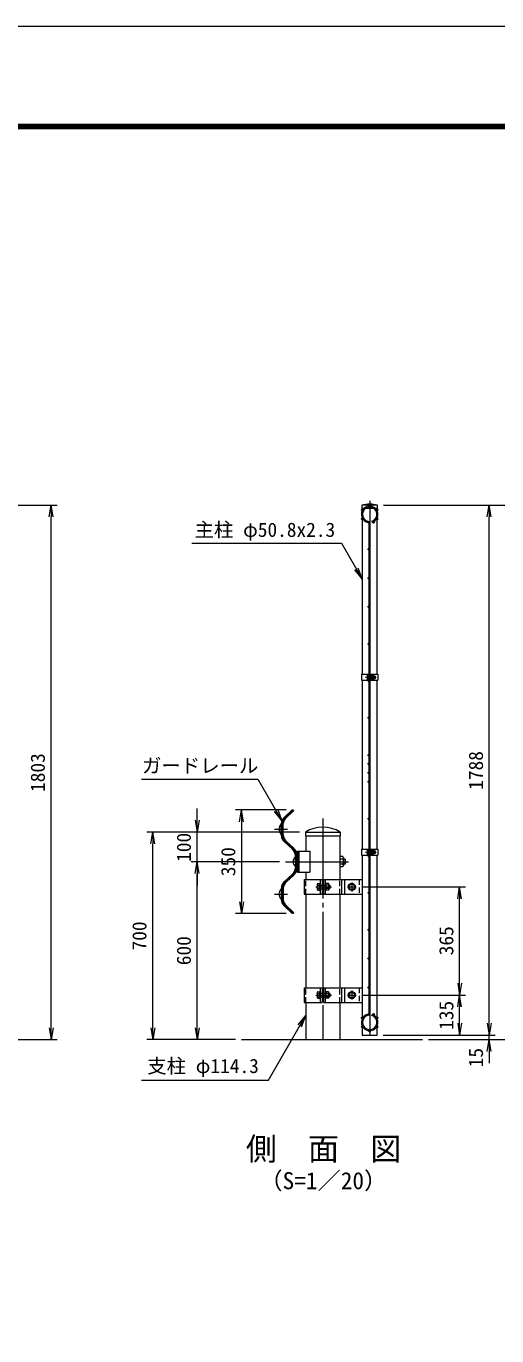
# Model space of a CAD drawing. Units: millimetres, scale not verified. Extents: x -6299 to 6301, y -4455 to 4455.
# Drawn here: x -1136 to 455, y 36 to 4455 of the extents above; entities that cross this region are included whole.
import ezdxf
from ezdxf.enums import TextEntityAlignment as Align

# ---------------------------------------------------------------- set-up
doc = ezdxf.new("R2010")
doc.units = ezdxf.units.MM
doc.header["$LTSCALE"] = 15
doc.linetypes.add('DASHED1', pattern=[1.8, 1.2, -0.6])
doc.linetypes.add('LONG_CHAIN', pattern=[21, 18, -1, 1, -1])
for name, color, linetype, lineweight in [('0-0_D-STR-TXT', 7, 'Continuous', 9), ('0-1_D-TTL', 7, 'Continuous', 9), ('0-2_D-TTL-TXT', 7, 'Continuous', 9), ('0-3_D-STR2', 7, 'Continuous', 9), ('0-4_D-STR-DIM', 7, 'Continuous', 9), ('0-5_0', 7, 'Continuous', 9), ('0-6_D-STR1', 1, 'Continuous', 9), ('0-7_D-BMK', 2, 'LONG_CHAIN', 9), ('0-8_D-STR3', 3, 'Continuous', 9), ('0-9_GR', 7, 'Continuous', 9), ('0-C_2', 7, 'Continuous', 9)]:
    doc.layers.add(name, color=color, linetype=linetype, lineweight=lineweight)
doc.styles.add('ＭＳ ゴシック', font='')
doc.styles.get('ＭＳ ゴシック').set_extended_font_data('MS Gothic')

# ---------------------------------------------------------------- blocks, each defined once
blk = doc.blocks.new('_Open')
at = {"layer": '0-5_0'}
blk.add_line((-15, 2.5), (0, 0), dxfattribs=at)
blk.add_lwpolyline([(-15, -2.5), (0, 0), (-15, 0)], dxfattribs=at)

msp = doc.modelspace()

# ---------------------------------------------------------------- linework, layer by layer
at = {"layer": '0-0_D-STR-TXT'}
for points in [[(-575.31, 2710.75), (-70.39, 2710.75), (-1.35, 2591.18)], [(-745.89, 1914.83), (-352.68, 1914.83), (-272.54, 1776.02)], [(-746.27, 898.65), (-316.81, 898.65), (-191.65, 1115.44)]]:
    msp.add_lwpolyline(points, dxfattribs=at)
at = {"layer": '0-1_D-TTL', "color": 2}
msp.add_lwpolyline([(-6299.16, 4454.87), (6300.84, 4454.87), (6300.84, -4455.13), (-6299.16, -4455.13)], close=True, dxfattribs=at)
at = {"layer": '0-1_D-TTL'}
for points in [[(-5894.16, 4124.87), (5895.84, 4124.87), (5895.84, -4125.13), (-5894.16, -4125.13)], [(-5890.41, 4121.12), (5892.09, 4121.12), (5892.09, -4121.38), (-5890.41, -4121.38)], [(-5886.66, 4117.37), (5888.34, 4117.37), (5888.34, -4117.63), (-5886.66, -4117.63)], [(-5882.91, 4113.62), (5884.59, 4113.62), (5884.59, -4113.88), (-5882.91, -4113.88)], [(-5879.16, 4109.87), (5880.84, 4109.87), (5880.84, -4110.13), (-5879.16, -4110.13)]]:
    msp.add_lwpolyline(points, close=True, dxfattribs=at)
at = {"layer": '0-3_D-STR2'}
for p, q in [((32.02, 2784.57), (33.05, 2781.12)), ((23.25, 1125.08), (23.25, 2776.81)), ((26.85, 1125.08), (26.85, 2776.81)), ((32.02, 1117.33), (33.05, 1120.78))]:
    msp.add_line(p, q, dxfattribs=at)
for centre in [(25.05, 2838.2), (-1.15, 2823.07), (-1.15, 2792.82), (51.24, 2823.07), (51.24, 2792.82), (38.36, 2780.79), (21, 2689.95), (21, 2592.95), (21, 2495.95), (21, 2370.95), (21, 2245.95), (21, 2120.95), (21, 1995.95), (21, 1965.95), (21, 1935.95), (21, 1905.95), (21, 1905.95), (21, 1780.95), (21, 1655.95), (21, 1530.95), (21, 1405.95), (21, 1308.95), (21, 1211.95), (-1.15, 1109.07), (38.36, 1121.11), (51.24, 1109.07), (-1.15, 1078.82), (25.05, 1063.7), (51.24, 1078.82)]:
    msp.add_circle(centre, 2.25, dxfattribs=at)
for centre, radius, start, end in [((25.05, 2807.95), 28, 286.60421, 260.16066), ((25.05, 2807.95), 24.4, 286.60421, 260.16066), ((19.65, 2776.81), 7.2, 0, 80.16066), ((19.65, 2776.81), 3.6, 0, 80.16066), ((25.05, 1093.95), 28, 99.83934, 73.39579), ((25.05, 1093.95), 24.4, 99.83934, 73.39579), ((19.65, 1125.08), 3.6, 279.83934, 0), ((19.65, 1125.08), 7.2, 279.83934, 0)]:
    msp.add_arc(centre, radius, start, end, dxfattribs=at)
at = {"layer": '0-4_D-STR-DIM'}
for p, q in [((-1471.27, 2838.95), (-1031.27, 2838.95)), ((71.65, 2838.95), (448.93, 2838.95)), ((71.65, 2838.95), (548.93, 2838.95)), ((-1051.27, 1075.95), (-1051.27, 2798.95)), ((428.93, 1090.95), (428.93, 2798.95)), ((-557.88, 1775.95), (-557.88, 1815.95)), ((-256.77, 1810.98), (-427.88, 1810.98)), ((-407.88, 1770.98), (-407.88, 1500.91)), ((-212.25, 1735.95), (-727.88, 1735.95)), ((-212.25, 1735.95), (-577.88, 1735.95)), ((-557.88, 1635.95), (-557.88, 1735.95)), ((-707.88, 1075.95), (-707.88, 1695.95)), ((-279.65, 1635.95), (-577.88, 1635.95)), ((-299.65, 1635.95), (-577.88, 1635.95)), ((-557.88, 1075.95), (-557.88, 1595.95)), ((-557.88, 1595.95), (-557.88, 1555.95)), ((-0.35, 1550.95), (348.93, 1550.95)), ((328.93, 1225.95), (328.93, 1510.95)), ((-256.77, 1460.91), (-427.88, 1460.91)), ((-0.35, 1185.95), (348.93, 1185.95)), ((-0.35, 1185.95), (348.93, 1185.95)), ((328.93, 1090.95), (328.93, 1145.95)), ((428.93, 1090.95), (428.93, 1130.95)), ((-1471.27, 1035.95), (-1031.27, 1035.95)), ((-427.88, 1035.95), (-727.88, 1035.95)), ((-427.88, 1035.95), (-577.88, 1035.95)), ((70.45, 1050.95), (348.93, 1050.95)), ((70.45, 1050.95), (448.93, 1050.95)), ((70.45, 1050.95), (448.93, 1050.95)), ((223.93, 1035.95), (448.93, 1035.95)), ((223.93, 1035.95), (548.93, 1035.95)), ((428.93, 1035.95), (428.93, 1050.95)), ((428.93, 995.95), (428.93, 955.95))]:
    msp.add_line(p, q, dxfattribs=at)
at = {"layer": '0-5_0'}
for p, q in [((-152.3, 1559.18), (-152.3, 1542.72)), ((-150.73, 1561.9), (-144.3, 1561.9)), ((-150.73, 1556.45), (-144.3, 1556.45)), ((-144.3, 1562.95), (-144.3, 1538.95)), ((-144.3, 1562.95), (-142, 1562.95)), ((-131, 1575.95), (-0.35, 1575.95)), ((-125, 1562.95), (-122.7, 1562.95)), ((-122.7, 1562.95), (-122.7, 1538.95)), ((-114.27, 1561.9), (-122.7, 1561.9)), ((-114.27, 1556.45), (-122.7, 1556.45)), ((-112.7, 1559.18), (-112.7, 1542.72)), ((-112.7, 1556.95), (-110.8, 1556.95)), ((-112.7, 1555.45), (-109.3, 1555.45)), ((-110.8, 1556.95), (-110.8, 1544.95)), ((-110.8, 1556.95), (-109.3, 1555.45)), ((-109.3, 1555.45), (-109.3, 1546.45)), ((-35.35, 1561.9), (-44.85, 1556.45)), ((-44.85, 1556.45), (-44.85, 1545.44)), ((-35.35, 1561.9), (-25.85, 1556.45)), ((-25.85, 1556.45), (-25.85, 1545.44)), ((-150.73, 1545.44), (-144.3, 1545.44)), ((-150.73, 1540), (-144.3, 1540)), ((-144.3, 1538.95), (-142, 1538.95)), ((-131, 1525.95), (-0.35, 1525.95)), ((-125, 1538.95), (-122.7, 1538.95)), ((-114.27, 1545.44), (-122.7, 1545.44)), ((-114.27, 1540), (-122.7, 1540)), ((-112.7, 1546.45), (-109.3, 1546.45)), ((-112.7, 1544.95), (-110.8, 1544.95)), ((-110.8, 1544.95), (-109.3, 1546.45)), ((-35.35, 1540), (-44.85, 1545.44)), ((-35.35, 1540), (-25.85, 1545.44)), ((-152.3, 1194.18), (-152.3, 1177.72)), ((-150.73, 1196.9), (-144.3, 1196.9)), ((-144.3, 1197.95), (-144.3, 1173.95)), ((-144.3, 1197.95), (-142, 1197.95)), ((-131, 1210.95), (-0.35, 1210.95)), ((-125, 1197.95), (-122.7, 1197.95)), ((-122.7, 1197.95), (-122.7, 1173.95)), ((-114.27, 1196.9), (-122.7, 1196.9)), ((-112.7, 1194.18), (-112.7, 1177.72)), ((-35.35, 1196.9), (-44.85, 1191.45)), ((-35.35, 1196.9), (-25.85, 1191.45)), ((-150.73, 1191.45), (-144.3, 1191.45)), ((-150.73, 1180.44), (-144.3, 1180.44)), ((-150.73, 1175), (-144.3, 1175)), ((-144.3, 1173.95), (-142, 1173.95)), ((-131, 1160.95), (-0.35, 1160.95)), ((-125, 1173.95), (-122.7, 1173.95)), ((-114.27, 1191.45), (-122.7, 1191.45)), ((-114.27, 1180.44), (-122.7, 1180.44)), ((-114.27, 1175), (-122.7, 1175)), ((-112.7, 1191.95), (-110.8, 1191.95)), ((-112.7, 1190.45), (-109.3, 1190.45)), ((-112.7, 1181.45), (-109.3, 1181.45)), ((-112.7, 1179.95), (-110.8, 1179.95)), ((-110.8, 1191.95), (-110.8, 1179.95)), ((-110.8, 1191.95), (-109.3, 1190.45)), ((-110.8, 1179.95), (-109.3, 1181.45)), ((-109.3, 1190.45), (-109.3, 1181.45)), ((-44.85, 1191.45), (-44.85, 1180.44)), ((-35.35, 1175), (-44.85, 1180.44)), ((-35.35, 1175), (-25.85, 1180.44)), ((-25.85, 1191.45), (-25.85, 1180.44)), ((-407.88, 1035.95), (203.93, 1035.95))]:
    msp.add_line(p, q, dxfattribs=at)
for centre, radius in [((-35.35, 1550.95), 12), ((-35.35, 1550.95), 9.5), ((-35.35, 1185.95), 12), ((-35.35, 1185.95), 9.5)]:
    msp.add_circle(centre, radius, dxfattribs=at)
for centre, radius, start, end in [((-149.16, 1559.18), 3.14, 120, 240), ((-141.88, 1550.95), 10.42, 148.12432, 211.87568), ((-115.85, 1559.18), 3.14, 300, 60), ((-123.13, 1550.95), 10.42, 328.12432, 31.87568), ((-149.16, 1542.72), 3.14, 120, 240), ((-115.85, 1542.72), 3.14, 300, 60), ((-149.16, 1194.18), 3.14, 120, 240), ((-115.85, 1194.18), 3.14, 300, 60), ((-141.88, 1185.95), 10.42, 148.12432, 211.87568), ((-149.16, 1177.72), 3.14, 120, 240), ((-123.13, 1185.95), 10.42, 328.12432, 31.87568), ((-115.85, 1177.72), 3.14, 300, 60)]:
    msp.add_arc(centre, radius, start, end, dxfattribs=at)
at = {"layer": '0-6_D-STR1'}
for p, q in [((51.65, 2838.95), (-1.55, 2838.95)), ((-1.55, 2838.95), (-1.55, 2827.95)), ((51.65, 2827.95), (-1.55, 2827.95)), ((51.65, 2827.95), (-1.55, 2827.95)), ((-0.35, 2827.95), (-0.35, 2825.18)), ((50.45, 2825.18), (50.45, 2827.95)), ((51.65, 2827.95), (51.65, 2838.95)), ((-0.35, 2790.72), (-0.35, 2268.2)), ((50.45, 2268.2), (50.45, 2790.72)), ((-0.35, 2248.2), (-0.35, 1678.2)), ((50.45, 1678.2), (50.45, 2248.2)), ((-0.35, 1658.2), (-0.35, 1111.18)), ((50.45, 1111.18), (50.45, 1658.2)), ((-0.35, 1076.72), (-0.35, 1050.95)), ((50.45, 1050.95), (50.45, 1076.72)), ((-0.35, 1050.95), (50.45, 1050.95))]:
    msp.add_line(p, q, dxfattribs=at)
msp.add_arc((25.05, 2722.52), 119.43, 77.13052, 102.86948, dxfattribs=at)
at = {"layer": '0-7_D-BMK'}
for p, q in [((25.05, 2853.95), (25.05, 1050.95)), ((10.63, 2258.2), (46.37, 2258.2)), ((-133.5, 1781.96), (-133.5, 1035.95)), ((-296.5, 1745.59), (-252.29, 1745.59)), ((-259.65, 1635.95), (-46.54, 1635.95)), ((10.63, 1668.2), (46.37, 1668.2)), ((-157.3, 1550.95), (-104.3, 1550.95)), ((-50.35, 1550.95), (-20.35, 1550.95)), ((-35.35, 1565.95), (-35.35, 1535.95)), ((-296.5, 1526.31), (-252.29, 1526.31)), ((-35.35, 1200.95), (-35.35, 1170.95)), ((-157.3, 1185.95), (-104.3, 1185.95)), ((-50.35, 1185.95), (-20.35, 1185.95))]:
    msp.add_line(p, q, dxfattribs=at)
at = {"layer": '0-8_D-STR3'}
for p, q in [((-2.65, 2268.2), (23.25, 2268.2)), ((-2.65, 2268.2), (-2.65, 2248.2)), ((16.15, 2264.7), (16.15, 2251.7)), ((20.95, 2248.2), (20.95, 2268.2)), ((20.95, 2266.2), (20.95, 2250.2)), ((23.25, 2248.2), (23.25, 2268.2)), ((23.25, 2262.2), (26.85, 2262.2)), ((23.25, 2261.52), (26.85, 2261.52)), ((23.25, 2254.88), (26.85, 2254.88)), ((23.25, 2254.2), (26.85, 2254.2)), ((26.85, 2248.2), (26.85, 2268.2)), ((26.85, 2268.2), (52.75, 2268.2)), ((29.15, 2248.2), (29.15, 2268.2)), ((29.15, 2262.7), (29.54, 2265.86)), ((29.15, 2262.7), (29.15, 2253.7)), ((29.15, 2253.7), (29.54, 2250.54)), ((31.3, 2265.95), (29.63, 2265.95)), ((31.35, 2258.2), (31.35, 2265.92)), ((38.14, 2261.95), (31.35, 2261.95)), ((31.35, 2258.2), (31.35, 2250.47)), ((38.14, 2254.45), (31.35, 2254.45)), ((31.45, 2265.7), (31.4, 2265.87)), ((38.14, 2265.7), (31.45, 2265.7)), ((40.65, 2263.2), (40.65, 2253.2)), ((40.65, 2262.2), (43.95, 2262.2)), ((40.65, 2261.52), (44.27, 2261.52)), ((40.65, 2254.88), (44.27, 2254.88)), ((40.65, 2254.2), (43.95, 2254.2)), ((43.95, 2262.2), (43.95, 2254.2)), ((52.75, 2268.2), (52.75, 2248.2)), ((-2.65, 2248.2), (23.25, 2248.2)), ((26.85, 2248.2), (52.75, 2248.2)), ((31.28, 2250.45), (29.63, 2250.45)), ((38.14, 2250.69), (31.45, 2250.69)), ((-2.65, 1678.2), (23.25, 1678.2)), ((-2.65, 1678.2), (-2.65, 1658.2)), ((-2.65, 1658.2), (23.25, 1658.2)), ((16.15, 1674.7), (16.15, 1661.7)), ((20.95, 1658.2), (20.95, 1678.2)), ((20.95, 1676.2), (20.95, 1660.2)), ((23.25, 1658.2), (23.25, 1678.2)), ((23.25, 1672.2), (26.85, 1672.2)), ((23.25, 1671.52), (26.85, 1671.52)), ((23.25, 1664.88), (26.85, 1664.88)), ((23.25, 1664.2), (26.85, 1664.2)), ((26.85, 1658.2), (26.85, 1678.2)), ((26.85, 1678.2), (52.75, 1678.2)), ((26.85, 1658.2), (52.75, 1658.2)), ((29.15, 1658.2), (29.15, 1678.2)), ((29.15, 1672.7), (29.54, 1675.86)), ((29.15, 1672.7), (29.15, 1663.7)), ((29.15, 1663.7), (29.54, 1660.54)), ((31.3, 1675.95), (29.63, 1675.95)), ((31.28, 1660.45), (29.63, 1660.45)), ((31.35, 1668.2), (31.35, 1675.92)), ((38.14, 1671.95), (31.35, 1671.95)), ((31.35, 1668.2), (31.35, 1660.47)), ((38.14, 1664.45), (31.35, 1664.45)), ((31.45, 1675.7), (31.4, 1675.87)), ((38.14, 1675.7), (31.45, 1675.7)), ((38.14, 1660.69), (31.45, 1660.69)), ((40.65, 1673.2), (40.65, 1663.2)), ((40.65, 1672.2), (43.95, 1672.2)), ((40.65, 1671.52), (44.27, 1671.52)), ((40.65, 1664.88), (44.27, 1664.88)), ((40.65, 1664.2), (43.95, 1664.2)), ((43.95, 1672.2), (43.95, 1664.2)), ((52.75, 1678.2), (52.75, 1658.2))]:
    msp.add_line(p, q, dxfattribs=at)
at = {"layer": '0-8_D-STR3', "color": 4, "linetype": 'DASHED1'}
for p, q in [((-190.65, 1525.95), (-190.65, 1575.95)), ((-76.35, 1525.95), (-76.35, 1575.95)), ((-10.35, 1575.95), (-10.35, 1525.95)), ((-190.65, 1160.95), (-190.65, 1210.95)), ((-76.35, 1160.95), (-76.35, 1210.95)), ((-10.35, 1210.95), (-10.35, 1160.95))]:
    msp.add_line(p, q, dxfattribs=at)
at = {"layer": '0-8_D-STR3'}
for centre, radius, start, end in [((29.63, 2265.85), 0.1, 90, 173), ((31.3, 2265.85), 0.1, 15, 90), ((26.46, 2263.83), 5.32, 339.37322, 22.7756), ((26.46, 2252.57), 5.32, 337.2244, 20.62678), ((10.59, 2258.2), 21.19, 0, 10.20031), ((10.59, 2258.2), 21.19, 349.79969, 0), ((37.12, 2263.83), 2.13, 298.45309, 61.54691), ((32.38, 2258.2), 6.87, 0, 33.09348), ((32.38, 2258.2), 6.87, 326.90652, 0), ((37.12, 2252.57), 2.13, 298.45309, 61.54691), ((33.87, 2258.94), 8, 32.13463, 57.68315), ((36.45, 2258.2), 8.5, 331.92751, 28.07249), ((29.63, 2250.55), 0.1, 187, 270), ((31.28, 2250.55), 0.1, 270, 337.2244), ((33.87, 2257.45), 8, 302.31685, 327.86537), ((29.63, 1675.85), 0.1, 90, 173), ((29.63, 1660.55), 0.1, 187, 270), ((31.28, 1660.55), 0.1, 270, 337.2244), ((31.3, 1675.85), 0.1, 15, 90), ((26.46, 1673.83), 5.32, 339.37322, 22.7756), ((26.46, 1662.57), 5.32, 337.2244, 20.62678), ((10.59, 1668.2), 21.19, 0, 10.20031), ((10.59, 1668.2), 21.19, 349.79969, 0), ((37.12, 1673.83), 2.13, 298.45309, 61.54691), ((32.38, 1668.2), 6.87, 0, 33.09348), ((32.38, 1668.2), 6.87, 326.90652, 0), ((37.12, 1662.57), 2.13, 298.45309, 61.54691), ((33.87, 1668.94), 8, 32.13463, 57.68315), ((33.87, 1667.45), 8, 302.31685, 327.86537), ((36.45, 1668.2), 8.5, 331.92751, 28.07249)]:
    msp.add_arc(centre, radius, start, end, dxfattribs=at)
for centre, start_param, end_param in [((20.95, 2264.7), 1.5707963, 3.1415927), ((20.95, 2251.7), 3.1415927, 4.712389), ((20.95, 1674.7), 1.5707963, 3.1415927), ((20.95, 1661.7), 3.1415927, 4.712389)]:
    msp.add_ellipse(centre, major_axis=(4.8, 0), ratio=0.3125, start_param=start_param, end_param=end_param, dxfattribs=at)
at = {"layer": '0-9_GR'}
for p, q in [((-265.96, 1782.47), (-236.77, 1810.98)), ((-263.72, 1780.18), (-234.54, 1808.69)), ((-262.76, 1782.47), (-233.57, 1810.98)), ((-260.53, 1780.18), (-231.33, 1808.69)), ((-234.54, 1808.69), (-236.77, 1810.98)), ((-231.33, 1808.69), (-233.57, 1810.98)), ((-273.5, 1726.59), (-273.5, 1764.59)), ((-270.3, 1726.59), (-270.3, 1764.59)), ((-270.3, 1726.59), (-270.3, 1764.59)), ((-267.1, 1726.59), (-267.1, 1764.59)), ((-192.25, 1735.95), (-74.75, 1735.95)), ((-192.25, 1735.95), (-192.25, 1722.95)), ((-74.75, 1735.95), (-74.75, 1722.95)), ((-261.1, 1701.32), (-237.16, 1678.89)), ((-258.91, 1703.65), (-234.97, 1681.23)), ((-257.89, 1701.32), (-233.95, 1678.9)), ((-255.7, 1703.65), (-231.77, 1681.23)), ((-192.25, 1722.95), (-74.75, 1722.95)), ((-190.65, 1722.95), (-190.65, 1670.95)), ((-76.35, 1722.95), (-76.35, 1575.95)), ((-225.8, 1635.95), (-225.8, 1655.95)), ((-225.8, 1635.95), (-225.8, 1615.95)), ((-222.6, 1635.95), (-222.6, 1655.95)), ((-222.6, 1635.95), (-222.6, 1655.95)), ((-222.6, 1635.95), (-222.6, 1615.95)), ((-222.6, 1635.95), (-222.6, 1615.95)), ((-219.4, 1670.95), (-219.4, 1600.95)), ((-219.4, 1670.95), (-176.9, 1670.95)), ((-219.4, 1635.95), (-219.4, 1655.95)), ((-219.4, 1635.95), (-219.4, 1615.95)), ((-214.9, 1670.95), (-214.9, 1600.95)), ((-176.9, 1670.95), (-176.9, 1600.95)), ((-65.85, 1653.25), (-76.35, 1653.25)), ((-58.35, 1644.59), (-76.35, 1644.59)), ((-63.33, 1648.92), (-65.83, 1653.25)), ((-63.35, 1648.92), (-63.35, 1622.98)), ((-261.1, 1570.58), (-237.16, 1593)), ((-258.92, 1568.24), (-234.98, 1590.67)), ((-257.9, 1570.57), (-233.96, 1593)), ((-255.72, 1568.24), (-231.78, 1590.67)), ((-219.4, 1600.95), (-176.9, 1600.95)), ((-190.65, 1600.95), (-190.65, 1575.95)), ((-58.35, 1627.31), (-76.35, 1627.31)), ((-65.85, 1618.65), (-76.35, 1618.65)), ((-63.34, 1622.98), (-65.84, 1618.64)), ((-196.65, 1575.95), (-196.65, 1525.95)), ((-196.65, 1575.95), (-136, 1575.95)), ((-142, 1575.95), (-142, 1525.95)), ((-136, 1575.95), (-136, 1525.95)), ((-131, 1575.95), (-131, 1525.95)), ((-125, 1575.95), (-125, 1525.95)), ((-70.35, 1575.95), (-70.35, 1525.95)), ((-60.35, 1575.95), (-60.35, 1525.95)), ((-273.5, 1545.31), (-273.5, 1507.3)), ((-270.3, 1545.31), (-270.3, 1507.3)), ((-270.3, 1545.31), (-270.3, 1507.3)), ((-267.1, 1545.31), (-267.1, 1507.3)), ((-196.65, 1525.95), (-136, 1525.95)), ((-190.65, 1525.95), (-190.65, 1210.95)), ((-76.35, 1525.95), (-76.35, 1210.95)), ((-265.96, 1489.42), (-236.77, 1460.91)), ((-263.72, 1491.71), (-234.53, 1463.2)), ((-262.76, 1489.42), (-233.57, 1460.91)), ((-260.52, 1491.71), (-231.32, 1463.2)), ((-234.52, 1463.21), (-236.76, 1460.92)), ((-231.32, 1463.22), (-233.55, 1460.93)), ((-196.65, 1210.95), (-196.65, 1160.95)), ((-196.65, 1210.95), (-136, 1210.95)), ((-142, 1210.95), (-142, 1160.95)), ((-136, 1210.95), (-136, 1160.95)), ((-131, 1210.95), (-131, 1160.95)), ((-125, 1210.95), (-125, 1160.95)), ((-70.35, 1210.95), (-70.35, 1160.95)), ((-60.35, 1210.95), (-60.35, 1160.95)), ((-196.65, 1160.95), (-136, 1160.95)), ((-190.65, 1160.95), (-190.65, 1035.95)), ((-76.35, 1160.95), (-76.35, 1035.95))]:
    msp.add_line(p, q, dxfattribs=at)
at = {"layer": '0-9_GR', "color": 4, "linetype": 'DASHED1'}
for p, q in [((-142, 1556.95), (-125, 1556.95)), ((-142, 1544.95), (-125, 1544.95)), ((-142, 1191.95), (-125, 1191.95)), ((-142, 1179.95), (-125, 1179.95))]:
    msp.add_line(p, q, dxfattribs=at)
at = {"layer": '0-9_GR'}
for centre, radius, start, end in [((-248.5, 1764.59), 25, 134.32212, 180.00002), ((-245.3, 1764.59), 25, 134.32212, 180.00002), ((-248.5, 1764.59), 21.8, 134.32212, 180.00002), ((-245.3, 1764.59), 21.8, 134.32212, 180.00002), ((-260.49, 1745.59), 21.02, 128.26718, 231.7328), ((-241.51, 1726.59), 32, 179.99996, 232.46942), ((-241.51, 1726.59), 28.8, 179.99996, 232.46942), ((-238.3, 1726.59), 32, 179.99996, 232.46942), ((-238.3, 1726.59), 28.8, 179.99996, 232.46942), ((-254.6, 1655.95), 32, 0, 52.46964), ((-251.4, 1655.95), 32, 0, 52.46964), ((-254.6, 1655.95), 28.8, 0, 52.46964), ((-251.4, 1655.95), 28.8, 0, 52.46964), ((-212.79, 1635.95), 21.02, 128.26718, 231.7328), ((-68.36, 1648.92), 5, 299.99843, 0.00004), ((-79.53, 1635.95), 16.18, 327.72242, 32.2776), ((-254.6, 1615.95), 28.8, 307.53036, 0), ((-254.6, 1615.95), 32, 307.53036, 0), ((-251.4, 1615.95), 28.8, 307.53036, 0), ((-251.4, 1615.95), 32, 307.53036, 0), ((-68.36, 1622.98), 5, 359.99998, 60.00163), ((-241.51, 1545.31), 32, 127.53056, 180.00002), ((-241.51, 1545.31), 28.8, 127.53056, 180.00002), ((-238.3, 1545.31), 32, 127.53056, 180.00002), ((-238.3, 1545.31), 28.8, 127.53056, 180.00002), ((-260.49, 1526.3), 21.02, 128.26718, 231.7328), ((-248.5, 1507.3), 25, 179.99996, 225.67786), ((-248.5, 1507.3), 21.8, 179.99996, 225.67786), ((-245.3, 1507.3), 25, 179.99996, 225.67786), ((-245.3, 1507.3), 21.8, 179.99996, 225.67786)]:
    msp.add_arc(centre, radius, start, end, dxfattribs=at)
at = {"layer": '0-C_2'}
msp.add_line((-58.35, 1644.59), (-58.35, 1627.31), dxfattribs=at)
msp.add_arc((-133.5, 1636.09), 115.86, 59.53097, 120.46903, dxfattribs=at)

# ---------------------------------------------------------------- block references
at = {"layer": '0-0_D-STR-TXT', "xscale": 2.666667, "yscale": 2.666667}
for p, rotation in [((-0.35, 2589.45), 300), ((-271.54, 1774.29), 300), ((-190.65, 1117.17), 60)]:
    msp.add_blockref('_Open', p, dxfattribs=dict(at, rotation=rotation))
at = {"layer": '0-4_D-STR-DIM', "xscale": 2.666667, "yscale": 2.666667}
for p, rotation in [((-1051.27, 2838.95), 90), ((428.93, 2838.95), 90), ((-557.88, 1735.95), 270), ((-407.88, 1810.98), 90), ((-707.88, 1735.95), 90), ((-557.88, 1635.95), 90), ((-557.88, 1635.95), 90), ((328.93, 1550.95), 90), ((-407.88, 1460.91), 270), ((328.93, 1185.95), 270), ((328.93, 1185.95), 90), ((-1051.27, 1035.95), 270), ((-707.88, 1035.95), 270), ((-557.88, 1035.95), 270), ((328.93, 1050.95), 270), ((428.93, 1050.95), 270), ((428.93, 1050.95), 270), ((428.93, 1035.95), 90)]:
    msp.add_blockref('_Open', p, dxfattribs=dict(at, rotation=rotation))

# ---------------------------------------------------------------- texts
at = {"layer": '0-0_D-STR-TXT', "style": 'ＭＳ ゴシック'}
for s, p in [('主柱 φ50.8x2.3', (-566.5, 2717.5)), ('ガードレール', (-744.21, 1921.58)), ('支柱 φ114.3', (-726.52, 908.45))]:
    msp.add_text(s, height=48.06, dxfattribs=at).set_placement(p, align=Align.BOTTOM_LEFT)
at = {"layer": '0-2_D-TTL-TXT', "style": 'ＭＳ ゴシック'}
for s, height, p in [('側\u3000面\u3000図', 76.98, (-393.4, 605.47)), ('（S=1／20）', 57.73, (-347.92, 513.5))]:
    msp.add_text(s, height=height, dxfattribs=at).set_placement(p, align=Align.BOTTOM_LEFT)
at = {"layer": '0-4_D-STR-DIM', "style": 'ＭＳ ゴシック'}
for s, p in [('1803', (-1058.02, 1871.2)), ('1788', (422.18, 1878.42)), ('100', (-564.63, 1635.3)), ('350', (-414.63, 1587.07)), ('700', (-714.63, 1336.45)), ('365', (322.18, 1320.22)), ('600', (-564.63, 1286.7)), ('135', (322.18, 1068.45)), ('15', (422.18, 942.2))]:
    msp.add_text(s, height=48.06, rotation=90, dxfattribs=at).set_placement(p, align=Align.BOTTOM_LEFT)

doc.saveas('drawing.dxf')
